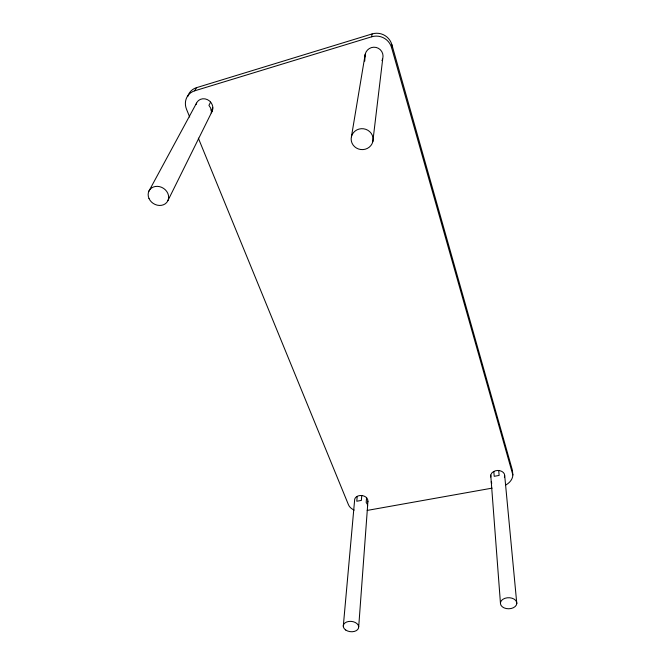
<?xml version="1.0" encoding="UTF-8"?>
<svg xmlns="http://www.w3.org/2000/svg" width="665" height="665" viewBox="0 0 665 665"><rect width="100%" height="100%" fill="white"/><g stroke="black" fill="none" stroke-linecap="round" stroke-linejoin="round"><path stroke-width="1" d="M367.92 501.144L367.562 506.007L367.354 504.195L366.191 502.549L366.556 497.694M358.701 626.837L367.629 505.5M361.76 495.566L361.361 500.413L356.789 501.235L357.213 496.398M343.281 626.305L354.595 500.371A6.717 4.979 5.6 0 1 356.39 496.863C360.322 493.754 368.859 496.107 367.812 501.925M505.915 484.926A16.858 12.61 -2.2 0 0 512.865 474.935L391.602 47.664L391.893 44.73A15.993 15.852 -59.6 0 0 372.084 33.94L196.458 87.689A15.586 14.09 40.9 0 0 187.696 96.641M364.985 56.567L365.218 54.214A9.061 9.011 -47.1 0 1 376.141 47.448A9.061 9.011 -47.1 0 1 382.782 58.37L372.807 141.703A10.989 10.465 5.9 0 1 354.57 146.666A10.989 10.465 5.9 0 1 359.025 129.077A10.989 10.465 5.9 0 1 372.807 141.703M189.691 117.015L186.549 109.343A15.702 14.173 40.5 0 1 194.695 90.814L371.627 36.799L372.084 33.94M351.428 136.724L365.218 54.214M365.077 55.644L364.728 61.155M167.921 200.597L212.21 111.163C213.739 107.672 212.434 103.516 209.633 101.072A8.861 8.013 40 0 0 196.059 104.496M212.825 107.805L211.196 111.088L210.647 108.054L208.926 105.361L210.581 102.111M148.827 191.296L196.508 103.15M194.695 90.814L196.458 87.689M211.079 112.917L212.21 111.163M367.18 510.421L492.1 488.135M491.161 481.901L491.792 483.189M198.336 138.129L348.427 504.669A11.854 8.778 5.7 0 0 354.171 510.088M391.893 44.73L512.358 470.105L512.865 474.935M490.787 477.021C489.764 472.2 495.857 469.623 499.814 470.679A7.057 5.278 -2.2 0 1 504.394 477.254M504.727 475.891L516.796 603.529A8.196 5.536 -0.4 0 1 504.128 607.893A8.196 5.536 -0.4 0 1 504.926 598.317A8.196 5.536 -0.4 0 1 516.796 603.529M498.708 470.554L499.132 475.425L494.211 476.315L493.821 471.443M490.745 475.118L500.437 603.022M382.566 59.127A9.061 9.011 -47.1 0 1 381.926 60.573M371.627 36.799A16.093 15.977 -54.9 0 1 391.602 47.664M345.717 630.021A7.739 5.17 6.2 0 0 358.51 628.176A7.739 5.17 6.2 0 0 348.751 621.451A7.739 5.17 6.2 0 0 345.717 630.021M148.985 198.469A10.64 9.127 31.3 0 0 166.624 202.592A10.64 9.127 31.3 0 0 159.583 186.649A10.64 9.127 31.3 0 0 148.985 198.469"/></g></svg>
